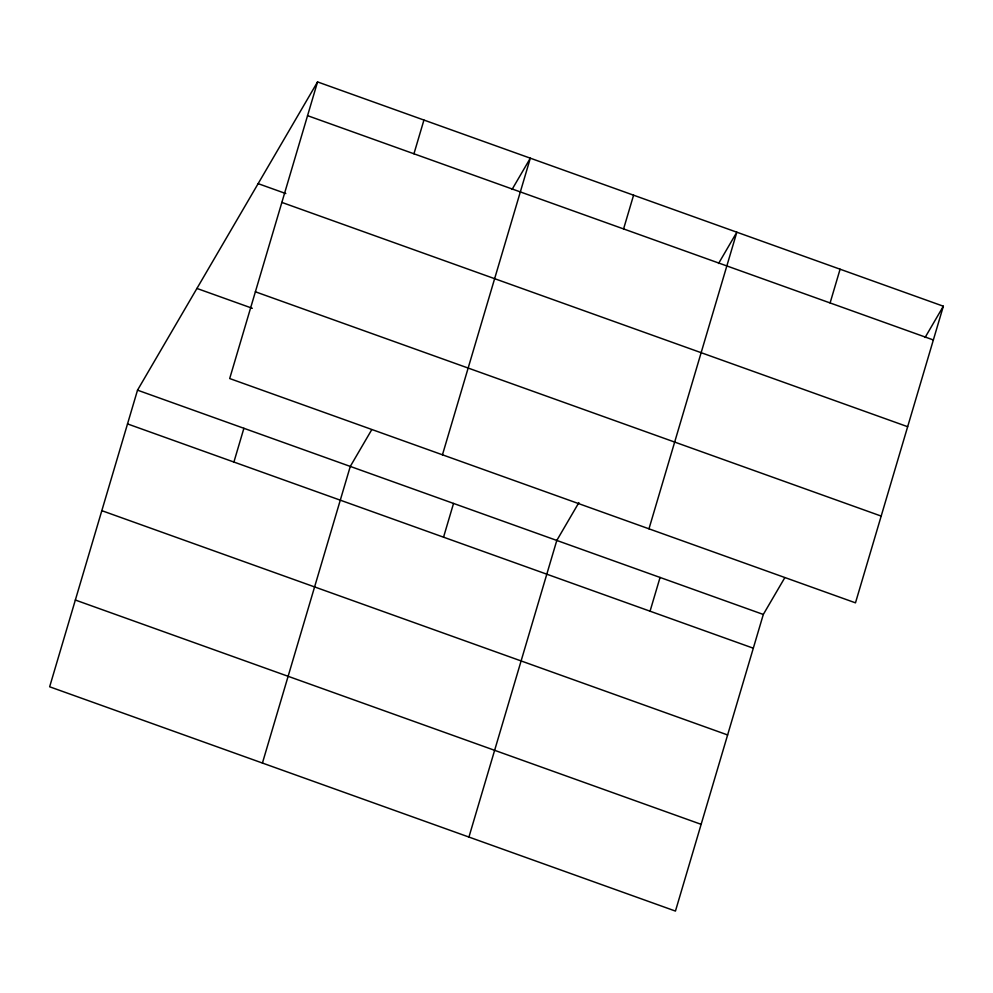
<?xml version="1.0" encoding="UTF-8"?>
<svg xmlns="http://www.w3.org/2000/svg" width="993" height="993" viewBox="0 0 993 993"><rect width="100%" height="100%" fill="white"/><g stroke="black" fill="none" stroke-linecap="round" stroke-linejoin="round"><path stroke-width="1.49" d="M317.549 81.922L229.693 378.544L855.482 602.838L943.35 306.216L317.549 81.922L137.518 390.162L49.65 686.784L675.451 911.077L763.307 614.456L784.644 577.951M233.901 462.043L243.893 428.293M413.944 153.791L423.937 120.054M262.425 763.046L350.281 466.425L371.618 429.907M442.456 454.794L530.324 158.185L512.04 189.477M443.548 537.176L453.54 503.439M623.579 228.936L633.584 195.187M468.932 837.062L556.8 540.44L578.882 502.619M648.975 528.822L736.831 232.201L718.56 263.493M650.055 611.191L660.06 577.454M830.098 302.952L840.09 269.202M925.066 337.508L943.35 306.216M307.557 115.66L933.358 339.954M258.143 183.643L285.823 193.561M281.863 202.411L907.664 426.705M255.387 291.793L881.188 516.087M196.924 288.442L252.309 308.289M137.518 390.162L763.307 614.456M127.514 423.912L753.315 648.206M101.82 510.663L727.621 734.957M75.344 600.033L701.145 824.339"/></g></svg>
